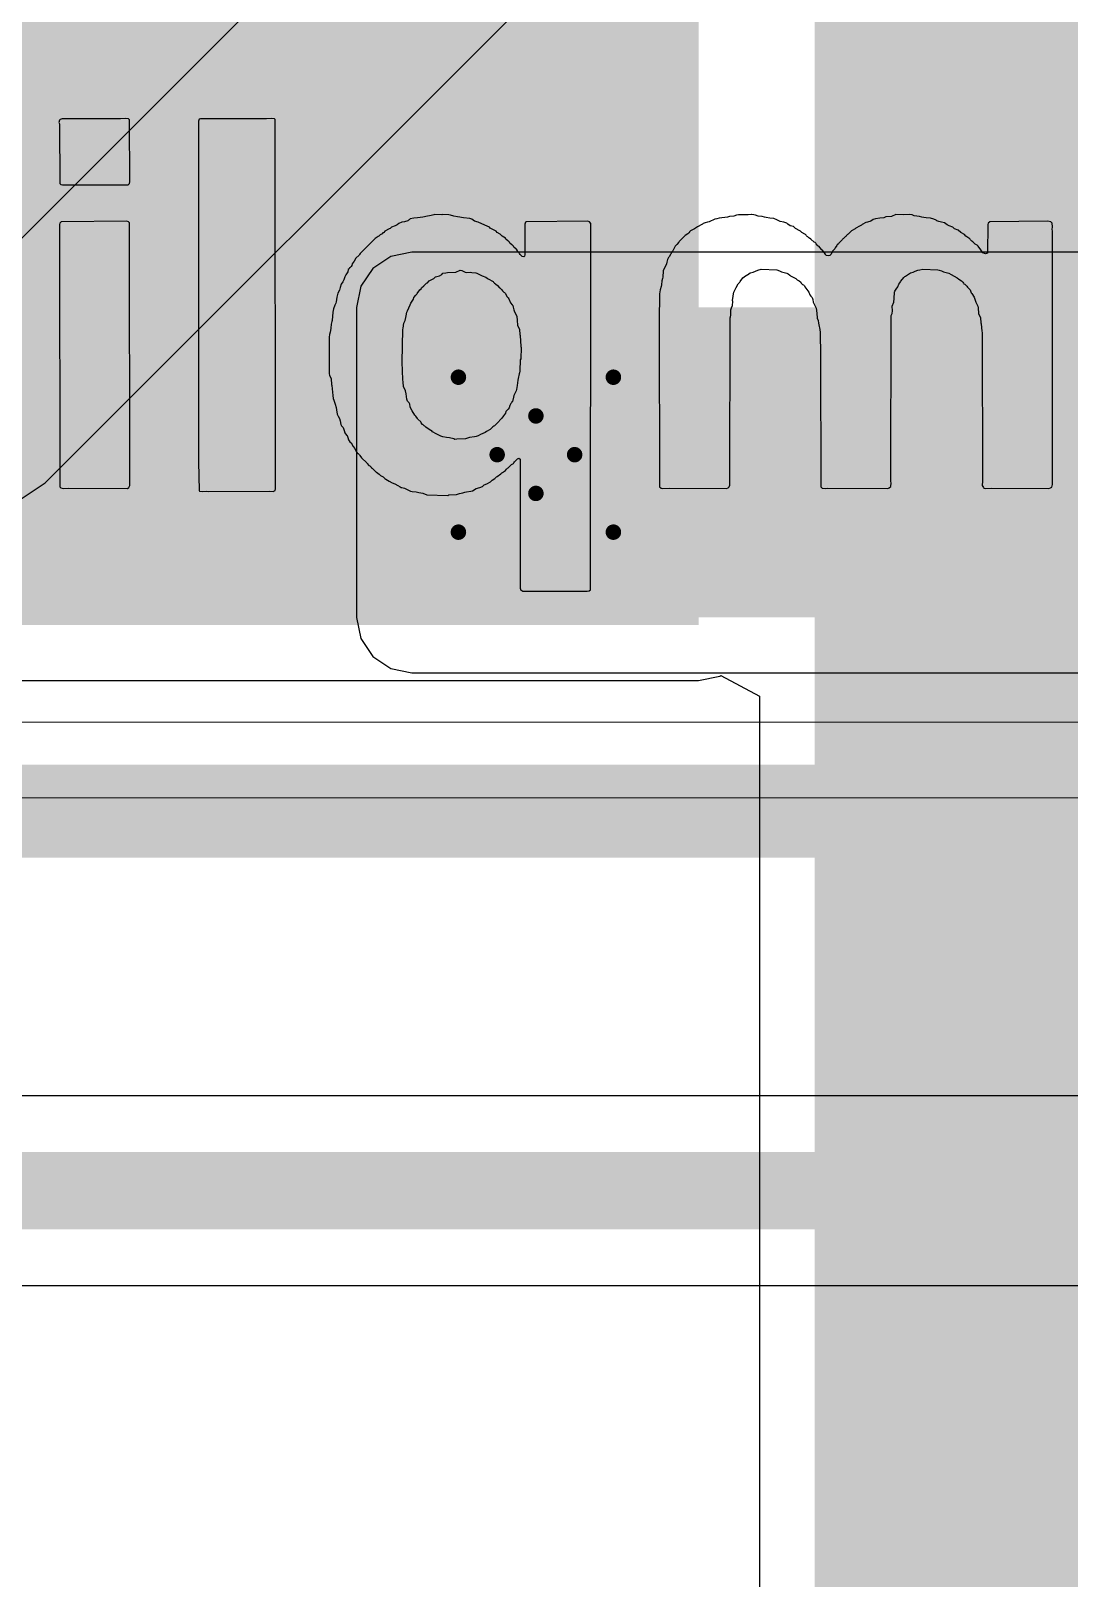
# Model space of a CAD drawing. Header units: inches. Extents: x -48 to 200, y -49 to 27.
# Drawn here: x 0.1508 to 0.2848, y 0.832 to 1.0317 of the extents above; entities that cross this region are included whole.
import ezdxf

# ---------------------------------------------------------------- set-up
doc = ezdxf.new("R2010")
doc.units = ezdxf.units.IN
doc.header["$MEASUREMENT"] = 0
for name, color, linetype in [('Bottom Layer', 5, 'Continuous'), ('Bottom Overlay', 54, 'Continuous'), ('Bottom Solder', 6, 'Continuous'), ('Dimension', 6, 'Continuous'), ('Drill Drawing', 1, 'Continuous'), ('Top Layer', 1, 'Continuous'), ('Top Solder', 216, 'Continuous'), ('Via Holes', 16, 'Continuous')]:
    doc.layers.add(name, color=color, linetype=linetype)

msp = doc.modelspace()

# ---------------------------------------------------------------- hatches: boundary and pattern name
at = {"layer": 'Bottom Layer'}
for points in [[(0.252, 0.757), (0.326, 0.757), (0.326, 1.424), (0.252, 1.424)], [(-0.046, 0.955), (0.237, 0.955), (0.237, 1.042), (-0.046, 1.042)]]:
    msp.add_hatch(color=5, dxfattribs=at).paths.add_polyline_path(points)
h = msp.add_hatch(color=5, dxfattribs=at)
edge = h.paths.add_edge_path()
edge.add_arc((0.216, 0.977), 0.01181, 0, 360)
at = {"layer": 'Bottom Solder'}
h = msp.add_hatch(color=6, dxfattribs=at)
edge = h.paths.add_edge_path()
edge.add_arc((0.216, 0.977), 0.01581, 0, 360)
at = {"layer": 'Top Layer'}
msp.add_hatch(color=1, dxfattribs=at).paths.add_polyline_path([(0.2, 0.956), (0.42372, 0.956), (0.42372, 0.996), (0.2, 0.996)])
h = msp.add_hatch(color=1, dxfattribs=at)
edge = h.paths.add_edge_path()
edge.add_arc((0.216, 0.977), 0.01181, 0, 360)
at = {"layer": 'Top Solder'}
h = msp.add_hatch(color=216, dxfattribs=at)
edge = h.paths.add_edge_path()
edge.add_arc((0.216, 0.977), 0.01581, 0, 360)
at = {"layer": 'Via Holes'}
h = msp.add_hatch(color=7, dxfattribs=at)
edge = h.paths.add_edge_path()
edge.add_arc((0.216, 0.977), 0.00591, 0, 360)

# ---------------------------------------------------------------- linework, layer by layer
at = {"layer": 'Bottom Layer'}
for p, q in [((-0.046, 0.94786), (0.237, 0.94786)), ((0.237, 0.94786), (0.23973, 0.94841)), ((0.23973, 0.94841), (0.23986, 0.94849)), ((0.23986, 0.94849), (0.24486, 0.94585)), ((0.24486, 0.94585), (0.24486, 0.771))]:
    msp.add_line(p, q, dxfattribs=at)
at = {"layer": 'Bottom Overlay'}
for p, q in [((0.15449, 1.02017), (0.15444, 1.01986)), ((0.15444, 1.01986), (0.15449, 1.0197)), ((0.1546, 1.02027), (0.15449, 1.02017)), ((0.15449, 1.0197), (0.15455, 1.01201)), ((0.15486, 1.02037), (0.1546, 1.02027)), ((0.16237, 1.02035), (0.15486, 1.02037)), ((0.16304, 1.0204), (0.16237, 1.02035)), ((0.1634, 1.02035), (0.16304, 1.0204)), ((0.16353, 1.02022), (0.1634, 1.02035)), ((0.16358, 1.01221), (0.16353, 1.02022)), ((0.17255, 1.0203), (0.17247, 1.02006)), ((0.17247, 1.02006), (0.17247, 0.97611)), ((0.17273, 1.02037), (0.17255, 1.0203)), ((0.18122, 1.02035), (0.17273, 1.02037)), ((0.18189, 1.0204), (0.18122, 1.02035)), ((0.18226, 1.02035), (0.18189, 1.0204)), ((0.18233, 1.02027), (0.18226, 1.02035)), ((0.18238, 0.9726), (0.18233, 1.02027)), ((0.15455, 1.01201), (0.15467, 1.01188)), ((0.15467, 1.01188), (0.15488, 1.01182)), ((0.15488, 1.01182), (0.16338, 1.01185)), ((0.16338, 1.01185), (0.1634, 1.01188)), ((0.1634, 1.01188), (0.16353, 1.01201)), ((0.16353, 1.01201), (0.16358, 1.01221)), ((0.15455, 1.00689), (0.15449, 1.00669)), ((0.15449, 1.00669), (0.15449, 1.00586)), ((0.15473, 1.00707), (0.15455, 1.00689)), ((0.1632, 1.00712), (0.15473, 1.00707)), ((0.1634, 1.00707), (0.1632, 1.00712)), ((0.16353, 1.00694), (0.1634, 1.00707)), ((0.16358, 0.97301), (0.16353, 1.00694)), ((0.19785, 1.00656), (0.19736, 1.00638)), ((0.19811, 1.00666), (0.19785, 1.00656)), ((0.19829, 1.00684), (0.19811, 1.00666)), ((0.19871, 1.007), (0.19829, 1.00684)), ((0.19904, 1.00707), (0.19871, 1.007)), ((0.19945, 1.00718), (0.19904, 1.00707)), ((0.19956, 1.00728), (0.19945, 1.00718)), ((0.19966, 1.00733), (0.19956, 1.00728)), ((0.19976, 1.00743), (0.19966, 1.00733)), ((0.20026, 1.00751), (0.19976, 1.00743)), ((0.20072, 1.00756), (0.20026, 1.00751)), ((0.20139, 1.00767), (0.20072, 1.00756)), ((0.20201, 1.00777), (0.20139, 1.00767)), ((0.20227, 1.00782), (0.20201, 1.00777)), ((0.20248, 1.00787), (0.20227, 1.00782)), ((0.20281, 1.00795), (0.20248, 1.00787)), ((0.20297, 1.008), (0.20281, 1.00795)), ((0.20384, 1.00795), (0.20297, 1.008)), ((0.204, 1.008), (0.20384, 1.00795)), ((0.20477, 1.00795), (0.204, 1.008)), ((0.20498, 1.0079), (0.20477, 1.00795)), ((0.20542, 1.00777), (0.20498, 1.0079)), ((0.20589, 1.00772), (0.20542, 1.00777)), ((0.20619, 1.00767), (0.20589, 1.00772)), ((0.2064, 1.00762), (0.20619, 1.00767)), ((0.20666, 1.00756), (0.2064, 1.00762)), ((0.20746, 1.00749), (0.20666, 1.00756)), ((0.20772, 1.00738), (0.20746, 1.00749)), ((0.20808, 1.00712), (0.20772, 1.00738)), ((0.20854, 1.00702), (0.20808, 1.00712)), ((0.20942, 1.00661), (0.20854, 1.00702)), ((0.20999, 1.00635), (0.20942, 1.00661)), ((0.21467, 1.007), (0.21456, 1.00674)), ((0.21456, 1.00674), (0.21459, 1.00279)), ((0.21474, 1.00707), (0.21467, 1.007)), ((0.2227, 1.00712), (0.21474, 1.00707)), ((0.2229, 1.00707), (0.2227, 1.00712)), ((0.22308, 1.00684), (0.2229, 1.00707)), ((0.22306, 0.95956), (0.22308, 1.00684)), ((0.23742, 1.00671), (0.23685, 1.0064)), ((0.23752, 1.00676), (0.23742, 1.00671)), ((0.2376, 1.00684), (0.23752, 1.00676)), ((0.23786, 1.00694), (0.2376, 1.00684)), ((0.23814, 1.00702), (0.23786, 1.00694)), ((0.23835, 1.00707), (0.23814, 1.00702)), ((0.2391, 1.00741), (0.23835, 1.00707)), ((0.23935, 1.00746), (0.2391, 1.00741)), ((0.23966, 1.00751), (0.23935, 1.00746)), ((0.24072, 1.00764), (0.23966, 1.00751)), ((0.24098, 1.00774), (0.24072, 1.00764)), ((0.24155, 1.0078), (0.24098, 1.00774)), ((0.24188, 1.00793), (0.24155, 1.0078)), ((0.24214, 1.00798), (0.24188, 1.00793)), ((0.24341, 1.00795), (0.24214, 1.00798)), ((0.24377, 1.008), (0.24341, 1.00795)), ((0.24382, 1.008), (0.24377, 1.008)), ((0.24411, 1.00798), (0.24382, 1.008)), ((0.24436, 1.00793), (0.24411, 1.00798)), ((0.2447, 1.0078), (0.24436, 1.00793)), ((0.24522, 1.00774), (0.2447, 1.0078)), ((0.2455, 1.00767), (0.24522, 1.00774)), ((0.24571, 1.00762), (0.2455, 1.00767)), ((0.2462, 1.00754), (0.24571, 1.00762)), ((0.24671, 1.00749), (0.2462, 1.00754)), ((0.24708, 1.00733), (0.24671, 1.00749)), ((0.24751, 1.0071), (0.24708, 1.00733)), ((0.24801, 1.00702), (0.24751, 1.0071)), ((0.24837, 1.00687), (0.24801, 1.00702)), ((0.24847, 1.00681), (0.24837, 1.00687)), ((0.2485, 1.00674), (0.24847, 1.00681)), ((0.24883, 1.00656), (0.2485, 1.00674)), ((0.24924, 1.00645), (0.24883, 1.00656)), ((0.25777, 1.0065), (0.2573, 1.00625)), ((0.25803, 1.00661), (0.25777, 1.0065)), ((0.25813, 1.00671), (0.25803, 1.00661)), ((0.25859, 1.00697), (0.25813, 1.00671)), ((0.2588, 1.00702), (0.25859, 1.00697)), ((0.25924, 1.00715), (0.2588, 1.00702)), ((0.25955, 1.00736), (0.25924, 1.00715)), ((0.25981, 1.00746), (0.25955, 1.00736)), ((0.2604, 1.00754), (0.25981, 1.00746)), ((0.26092, 1.00759), (0.2604, 1.00754)), ((0.26118, 1.00769), (0.26092, 1.00759)), ((0.2619, 1.00774), (0.26118, 1.00769)), ((0.26247, 1.008), (0.2619, 1.00774)), ((0.2634, 1.00795), (0.26247, 1.008)), ((0.26422, 1.008), (0.2634, 1.00795)), ((0.26458, 1.00795), (0.26422, 1.008)), ((0.26484, 1.00785), (0.26458, 1.00795)), ((0.26515, 1.0078), (0.26484, 1.00785)), ((0.26551, 1.00774), (0.26515, 1.0078)), ((0.2658, 1.00767), (0.26551, 1.00774)), ((0.26606, 1.00762), (0.2658, 1.00767)), ((0.26637, 1.00756), (0.26606, 1.00762)), ((0.26693, 1.00751), (0.26637, 1.00756)), ((0.26735, 1.00741), (0.26693, 1.00751)), ((0.26768, 1.00728), (0.26735, 1.00741)), ((0.26776, 1.0072), (0.26768, 1.00728)), ((0.26802, 1.0071), (0.26776, 1.0072)), ((0.26835, 1.00702), (0.26802, 1.0071)), ((0.26872, 1.00692), (0.26835, 1.00702)), ((0.26908, 1.00666), (0.26872, 1.00692)), ((0.26934, 1.00656), (0.26908, 1.00666)), ((0.2698, 1.00635), (0.26934, 1.00656)), ((0.27432, 1.00669), (0.27427, 1.00302)), ((0.27437, 1.00689), (0.27432, 1.00669)), ((0.2746, 1.00707), (0.27437, 1.00689)), ((0.28209, 1.00712), (0.2746, 1.00707)), ((0.28246, 1.00707), (0.28209, 1.00712)), ((0.28264, 1.00689), (0.28246, 1.00707)), ((0.28269, 1.00643), (0.28264, 1.00689)), ((0.15449, 1.00586), (0.15449, 1.00581)), ((0.15449, 1.00581), (0.15455, 0.97286)), ((0.19481, 1.00449), (0.19339, 1.00307)), ((0.19491, 1.00454), (0.19481, 1.00449)), ((0.19527, 1.0049), (0.19491, 1.00454)), ((0.19553, 1.00506), (0.19527, 1.0049)), ((0.19563, 1.00516), (0.19553, 1.00506)), ((0.19574, 1.00521), (0.19563, 1.00516)), ((0.19589, 1.00537), (0.19574, 1.00521)), ((0.19615, 1.00552), (0.19589, 1.00537)), ((0.19625, 1.00563), (0.19615, 1.00552)), ((0.19636, 1.00568), (0.19625, 1.00563)), ((0.19651, 1.00583), (0.19636, 1.00568)), ((0.19708, 1.00614), (0.19651, 1.00583)), ((0.19718, 1.0062), (0.19708, 1.00614)), ((0.19736, 1.00638), (0.19718, 1.0062)), ((0.21009, 1.00625), (0.20999, 1.00635)), ((0.21077, 1.00589), (0.21009, 1.00625)), ((0.21087, 1.00583), (0.21077, 1.00589)), ((0.21102, 1.00568), (0.21087, 1.00583)), ((0.21139, 1.00547), (0.21102, 1.00568)), ((0.21164, 1.00521), (0.21139, 1.00547)), ((0.21208, 1.00493), (0.21164, 1.00521)), ((0.21213, 1.00483), (0.21208, 1.00493)), ((0.21237, 1.00459), (0.21213, 1.00483)), ((0.21247, 1.00454), (0.21237, 1.00459)), ((0.2126, 1.00441), (0.21247, 1.00454)), ((0.2345, 1.00452), (0.23445, 1.00441)), ((0.23525, 1.00527), (0.2345, 1.00452)), ((0.23561, 1.00552), (0.23525, 1.00527)), ((0.23571, 1.00558), (0.23561, 1.00552)), ((0.23579, 1.00565), (0.23571, 1.00558)), ((0.23584, 1.00576), (0.23579, 1.00565)), ((0.23597, 1.00589), (0.23584, 1.00576)), ((0.23623, 1.00604), (0.23597, 1.00589)), ((0.23649, 1.00614), (0.23623, 1.00604)), ((0.23685, 1.0064), (0.23649, 1.00614)), ((0.2495, 1.0062), (0.24924, 1.00645)), ((0.25007, 1.00589), (0.2495, 1.0062)), ((0.25017, 1.00583), (0.25007, 1.00589)), ((0.25033, 1.00568), (0.25017, 1.00583)), ((0.25069, 1.00547), (0.25033, 1.00568)), ((0.25079, 1.00542), (0.25069, 1.00547)), ((0.25087, 1.00534), (0.25079, 1.00542)), ((0.25092, 1.00524), (0.25087, 1.00534)), ((0.251, 1.00516), (0.25092, 1.00524)), ((0.2511, 1.00511), (0.251, 1.00516)), ((0.25121, 1.00501), (0.2511, 1.00511)), ((0.25131, 1.00496), (0.25121, 1.00501)), ((0.25147, 1.0048), (0.25131, 1.00496)), ((0.25193, 1.00444), (0.25147, 1.0048)), ((0.25552, 1.00472), (0.25511, 1.00431)), ((0.25557, 1.00483), (0.25552, 1.00472)), ((0.25565, 1.00485), (0.25557, 1.00483)), ((0.25596, 1.00516), (0.25565, 1.00485)), ((0.25606, 1.00521), (0.25596, 1.00516)), ((0.25609, 1.00529), (0.25606, 1.00521)), ((0.25622, 1.00542), (0.25609, 1.00529)), ((0.25632, 1.00547), (0.25622, 1.00542)), ((0.25673, 1.00589), (0.25632, 1.00547)), ((0.2572, 1.00614), (0.25673, 1.00589)), ((0.2573, 1.00625), (0.2572, 1.00614)), ((0.2699, 1.0063), (0.2698, 1.00635)), ((0.27003, 1.00617), (0.2699, 1.0063)), ((0.27052, 1.00599), (0.27003, 1.00617)), ((0.27083, 1.00568), (0.27052, 1.00599)), ((0.2713, 1.00542), (0.27083, 1.00568)), ((0.27151, 1.00521), (0.2713, 1.00542)), ((0.27187, 1.00496), (0.27151, 1.00521)), ((0.27197, 1.0049), (0.27187, 1.00496)), ((0.27205, 1.00483), (0.27197, 1.0049)), ((0.2721, 1.00472), (0.27205, 1.00483)), ((0.27228, 1.00454), (0.2721, 1.00472)), ((0.27238, 1.00449), (0.27228, 1.00454)), ((0.27269, 1.00418), (0.27238, 1.00449)), ((0.28264, 1.00607), (0.28269, 1.00643)), ((0.28269, 1.00591), (0.28264, 1.00607)), ((0.28266, 0.97386), (0.28269, 1.00591)), ((0.19318, 1.00276), (0.19277, 1.00235)), ((0.19323, 1.00286), (0.19318, 1.00276)), ((0.19333, 1.00297), (0.19323, 1.00286)), ((0.19339, 1.00307), (0.19333, 1.00297)), ((0.21265, 1.00431), (0.2126, 1.00441)), ((0.21288, 1.00408), (0.21265, 1.00431)), ((0.21299, 1.00403), (0.21288, 1.00408)), ((0.21312, 1.0039), (0.21299, 1.00403)), ((0.21317, 1.00379), (0.21312, 1.0039)), ((0.2134, 1.00356), (0.21317, 1.00379)), ((0.2135, 1.00351), (0.2134, 1.00356)), ((0.21363, 1.00333), (0.2135, 1.00351)), ((0.21368, 1.00323), (0.21363, 1.00333)), ((0.21384, 1.00307), (0.21368, 1.00323)), ((0.21389, 1.00297), (0.21384, 1.00307)), ((0.21399, 1.00286), (0.21389, 1.00297)), ((0.21405, 1.00276), (0.21399, 1.00286)), ((0.21423, 1.00258), (0.21405, 1.00276)), ((0.21443, 1.00253), (0.21423, 1.00258)), ((0.21451, 1.00261), (0.21443, 1.00253)), ((0.21459, 1.00279), (0.21451, 1.00261)), ((0.23321, 1.00255), (0.2331, 1.00245)), ((0.23357, 1.00323), (0.23321, 1.00255)), ((0.23367, 1.00333), (0.23357, 1.00323)), ((0.23398, 1.0039), (0.23367, 1.00333)), ((0.23421, 1.00413), (0.23398, 1.0039)), ((0.23445, 1.00441), (0.23421, 1.00413)), ((0.25203, 1.00439), (0.25193, 1.00444)), ((0.25211, 1.00431), (0.25203, 1.00439)), ((0.25216, 1.00421), (0.25211, 1.00431)), ((0.2524, 1.00397), (0.25216, 1.00421)), ((0.25258, 1.00385), (0.2524, 1.00397)), ((0.25263, 1.00374), (0.25258, 1.00385)), ((0.25291, 1.00346), (0.25263, 1.00374)), ((0.25301, 1.00341), (0.25291, 1.00346)), ((0.25335, 1.00292), (0.25301, 1.00341)), ((0.2534, 1.00281), (0.25335, 1.00292)), ((0.25348, 1.00273), (0.2534, 1.00281)), ((0.25374, 1.00268), (0.25348, 1.00273)), ((0.25394, 1.00273), (0.25374, 1.00268)), ((0.25407, 1.00286), (0.25394, 1.00273)), ((0.25433, 1.00333), (0.25407, 1.00286)), ((0.25459, 1.00359), (0.25433, 1.00333)), ((0.25464, 1.00369), (0.25459, 1.00359)), ((0.25485, 1.004), (0.25464, 1.00369)), ((0.2549, 1.0041), (0.25485, 1.004)), ((0.25506, 1.00421), (0.2549, 1.0041)), ((0.25511, 1.00431), (0.25506, 1.00421)), ((0.27295, 1.00403), (0.27269, 1.00418)), ((0.27308, 1.0039), (0.27295, 1.00403)), ((0.27344, 1.00343), (0.27308, 1.0039)), ((0.2736, 1.00317), (0.27344, 1.00343)), ((0.2737, 1.00307), (0.2736, 1.00317)), ((0.27404, 1.00294), (0.2737, 1.00307)), ((0.27427, 1.00302), (0.27404, 1.00294)), ((0.19171, 1.00062), (0.19145, 1.0002)), ((0.19178, 1.0009), (0.19171, 1.00062)), ((0.19189, 1.001), (0.19178, 1.0009)), ((0.19194, 1.00111), (0.19189, 1.001)), ((0.19202, 1.00113), (0.19194, 1.00111)), ((0.19209, 1.00121), (0.19202, 1.00113)), ((0.19215, 1.00131), (0.19209, 1.00121)), ((0.19225, 1.00142), (0.19215, 1.00131)), ((0.1923, 1.00162), (0.19225, 1.00142)), ((0.19256, 1.00199), (0.1923, 1.00162)), ((0.19277, 1.00235), (0.19256, 1.00199)), ((0.20436, 1.00046), (0.20457, 1.00051)), ((0.20457, 1.00051), (0.20565, 1.00057)), ((0.20565, 1.00057), (0.20622, 1.00082)), ((0.20622, 1.00082), (0.20643, 1.00077)), ((0.20643, 1.00077), (0.20689, 1.00057)), ((0.20689, 1.00057), (0.2071, 1.00051)), ((0.2071, 1.00051), (0.20756, 1.00057)), ((0.20756, 1.00057), (0.20772, 1.00051)), ((0.20772, 1.00051), (0.20824, 1.00046)), ((0.23243, 1.00075), (0.23238, 0.99992)), ((0.23285, 1.00162), (0.23243, 1.00075)), ((0.2329, 1.00183), (0.23285, 1.00162)), ((0.233, 1.00219), (0.2329, 1.00183)), ((0.2331, 1.00245), (0.233, 1.00219)), ((0.24367, 1.00046), (0.24403, 1.00057)), ((0.24403, 1.00057), (0.24436, 1.00069)), ((0.24436, 1.00069), (0.24465, 1.00082)), ((0.24465, 1.00082), (0.24506, 1.00093)), ((0.24506, 1.00093), (0.24708, 1.00088)), ((0.24708, 1.00088), (0.24744, 1.00072)), ((0.24744, 1.00072), (0.2477, 1.00062)), ((0.2477, 1.00062), (0.24806, 1.00051)), ((0.24806, 1.00051), (0.24839, 1.00044)), ((0.26433, 1.00046), (0.26469, 1.00057)), ((0.26469, 1.00057), (0.26495, 1.00067)), ((0.26495, 1.00067), (0.26528, 1.0008)), ((0.26528, 1.0008), (0.26557, 1.00088)), ((0.26557, 1.00088), (0.26593, 1.00093)), ((0.26593, 1.00093), (0.26789, 1.00088)), ((0.26789, 1.00088), (0.26804, 1.00082)), ((0.26804, 1.00082), (0.26833, 1.00075)), ((0.26833, 1.00075), (0.26861, 1.00062)), ((0.26861, 1.00062), (0.26897, 1.00051)), ((0.26897, 1.00051), (0.26931, 1.00044)), ((0.19075, 0.99858), (0.19067, 0.99824)), ((0.19086, 0.99899), (0.19075, 0.99858)), ((0.19106, 0.9993), (0.19086, 0.99899)), ((0.19122, 0.99956), (0.19106, 0.9993)), ((0.19132, 0.99997), (0.19122, 0.99956)), ((0.19145, 1.0002), (0.19132, 0.99997)), ((0.20118, 0.99842), (0.20124, 0.99853)), ((0.20124, 0.99853), (0.20155, 0.99878)), ((0.20155, 0.99878), (0.20188, 0.99912)), ((0.20188, 0.99912), (0.20199, 0.99917)), ((0.20199, 0.99917), (0.20224, 0.99943)), ((0.20224, 0.99943), (0.20281, 0.99974)), ((0.20281, 0.99974), (0.20302, 0.99995)), ((0.20302, 0.99995), (0.20323, 1)), ((0.20323, 1), (0.20356, 1.00007)), ((0.20356, 1.00007), (0.20384, 1.00026)), ((0.20384, 1.00026), (0.204, 1.00041)), ((0.204, 1.00041), (0.20436, 1.00046)), ((0.20824, 1.00046), (0.20839, 1.00041)), ((0.20839, 1.00041), (0.20906, 1.0001)), ((0.20906, 1.0001), (0.20955, 0.99992)), ((0.20955, 0.99992), (0.20973, 0.99979)), ((0.20973, 0.99979), (0.20984, 0.99969)), ((0.20984, 0.99969), (0.21048, 0.99935)), ((0.21048, 0.99935), (0.21053, 0.99925)), ((0.21053, 0.99925), (0.21066, 0.99912)), ((0.21066, 0.99912), (0.21077, 0.99907)), ((0.21077, 0.99907), (0.21105, 0.99884)), ((0.21105, 0.99884), (0.21128, 0.99855)), ((0.21128, 0.99855), (0.21139, 0.9985)), ((0.21139, 0.9985), (0.21162, 0.99827)), ((0.23215, 0.99871), (0.23202, 0.99827)), ((0.2322, 0.99891), (0.23215, 0.99871)), ((0.23225, 0.99943), (0.2322, 0.99891)), ((0.23233, 0.99976), (0.23225, 0.99943)), ((0.23238, 0.99992), (0.23233, 0.99976)), ((0.24155, 0.99798), (0.24183, 0.99858)), ((0.24183, 0.99858), (0.24209, 0.99904)), ((0.24209, 0.99904), (0.2423, 0.99925)), ((0.2423, 0.99925), (0.24235, 0.99935)), ((0.24235, 0.99935), (0.24271, 0.99982)), ((0.24271, 0.99982), (0.24289, 0.99995)), ((0.24289, 0.99995), (0.2432, 1.00015)), ((0.2432, 1.00015), (0.2433, 1.0002)), ((0.2433, 1.0002), (0.24367, 1.00046)), ((0.24839, 1.00044), (0.24857, 1.00036)), ((0.24857, 1.00036), (0.24878, 1.00015)), ((0.24878, 1.00015), (0.24888, 1.0001)), ((0.24888, 1.0001), (0.24955, 0.99974)), ((0.24955, 0.99974), (0.24971, 0.99958)), ((0.24971, 0.99958), (0.24997, 0.99943)), ((0.24997, 0.99943), (0.2502, 0.99925)), ((0.2502, 0.99925), (0.25025, 0.99914)), ((0.25025, 0.99914), (0.25043, 0.99896)), ((0.25043, 0.99896), (0.25054, 0.99891)), ((0.25054, 0.99891), (0.25067, 0.99878)), ((0.25067, 0.99878), (0.25072, 0.99868)), ((0.25072, 0.99868), (0.25123, 0.99796)), ((0.26249, 0.99837), (0.2627, 0.99868)), ((0.2627, 0.99868), (0.26283, 0.99902)), ((0.26283, 0.99902), (0.26296, 0.9992)), ((0.26296, 0.9992), (0.26306, 0.9993)), ((0.26306, 0.9993), (0.26311, 0.9994)), ((0.26311, 0.9994), (0.26347, 0.99987)), ((0.26347, 0.99987), (0.2636, 1)), ((0.2636, 1), (0.26371, 1.00005)), ((0.26371, 1.00005), (0.26433, 1.00046)), ((0.26931, 1.00044), (0.26959, 1.00026)), ((0.26959, 1.00026), (0.27037, 0.99984)), ((0.27037, 0.99984), (0.27058, 0.99964)), ((0.27058, 0.99964), (0.27094, 0.99943)), ((0.27094, 0.99943), (0.27112, 0.99925)), ((0.27112, 0.99925), (0.27117, 0.99914)), ((0.27117, 0.99914), (0.27125, 0.99907)), ((0.27125, 0.99907), (0.27135, 0.99902)), ((0.27135, 0.99902), (0.27163, 0.99873)), ((0.27163, 0.99873), (0.27169, 0.99863)), ((0.27169, 0.99863), (0.27205, 0.99827)), ((0.19016, 0.99654), (0.19005, 0.99628)), ((0.19021, 0.99674), (0.19016, 0.99654)), ((0.19029, 0.99734), (0.19021, 0.99674)), ((0.19044, 0.99785), (0.19029, 0.99734)), ((0.19067, 0.99824), (0.19044, 0.99785)), ((0.19979, 0.99636), (0.19984, 0.99656)), ((0.19984, 0.99656), (0.2002, 0.99708)), ((0.2002, 0.99708), (0.20026, 0.99729)), ((0.20026, 0.99729), (0.20049, 0.99757)), ((0.20049, 0.99757), (0.20062, 0.9977)), ((0.20062, 0.9977), (0.20067, 0.9978)), ((0.20067, 0.9978), (0.20103, 0.99827)), ((0.20103, 0.99827), (0.20118, 0.99842)), ((0.21162, 0.99827), (0.21167, 0.99816)), ((0.21167, 0.99816), (0.21185, 0.99798)), ((0.21185, 0.99798), (0.21195, 0.99793)), ((0.21195, 0.99793), (0.21203, 0.99785)), ((0.21203, 0.99785), (0.21229, 0.99739)), ((0.21229, 0.99739), (0.21244, 0.99723)), ((0.21244, 0.99723), (0.2125, 0.99713)), ((0.2125, 0.99713), (0.2127, 0.99661)), ((0.2127, 0.99661), (0.21294, 0.99633)), ((0.23197, 0.99775), (0.23192, 0.99429)), ((0.23202, 0.99827), (0.23197, 0.99775)), ((0.24137, 0.99625), (0.24142, 0.99677)), ((0.24139, 0.9969), (0.24145, 0.99747)), ((0.24142, 0.99677), (0.24139, 0.9969)), ((0.24145, 0.99747), (0.2415, 0.99778)), ((0.2415, 0.99778), (0.24155, 0.99798)), ((0.25123, 0.99796), (0.25136, 0.99762)), ((0.25136, 0.99762), (0.25149, 0.99744)), ((0.25149, 0.99744), (0.25165, 0.99729)), ((0.25165, 0.99729), (0.25175, 0.99703)), ((0.25175, 0.99703), (0.2518, 0.99667)), ((0.2518, 0.99667), (0.25216, 0.99589)), ((0.26198, 0.99615), (0.26218, 0.99667)), ((0.26218, 0.99667), (0.26223, 0.99718)), ((0.26223, 0.99718), (0.26229, 0.99796)), ((0.26229, 0.99796), (0.26234, 0.99811)), ((0.26234, 0.99811), (0.26249, 0.99837)), ((0.27205, 0.99827), (0.2722, 0.99791)), ((0.2722, 0.99791), (0.27225, 0.9978)), ((0.27225, 0.9978), (0.27256, 0.99734)), ((0.27256, 0.99734), (0.2728, 0.99669)), ((0.2728, 0.99669), (0.27303, 0.99615)), ((0.1898, 0.9954), (0.18972, 0.99434)), ((0.18987, 0.99584), (0.1898, 0.9954)), ((0.19005, 0.99628), (0.18987, 0.99584)), ((0.19912, 0.99434), (0.19922, 0.9947)), ((0.19922, 0.9947), (0.19927, 0.99491)), ((0.19927, 0.99491), (0.19935, 0.9954)), ((0.19935, 0.9954), (0.19943, 0.99558)), ((0.19943, 0.99558), (0.19979, 0.99636)), ((0.21294, 0.99633), (0.21301, 0.99625)), ((0.21301, 0.99625), (0.21306, 0.99605)), ((0.21306, 0.99605), (0.21314, 0.99571)), ((0.21314, 0.99571), (0.21324, 0.99545)), ((0.21324, 0.99545), (0.21353, 0.99486)), ((0.21353, 0.99486), (0.21358, 0.99434)), ((0.24101, 0.97306), (0.24106, 0.99465)), ((0.24106, 0.99465), (0.24111, 0.99481)), ((0.24111, 0.99481), (0.24116, 0.99501)), ((0.24114, 0.99571), (0.24124, 0.99597)), ((0.24116, 0.99501), (0.24114, 0.99571)), ((0.24124, 0.99597), (0.24137, 0.99625)), ((0.25216, 0.99589), (0.25227, 0.99527)), ((0.25227, 0.99527), (0.25232, 0.9946)), ((0.25232, 0.9946), (0.25242, 0.99434)), ((0.26182, 0.97353), (0.26187, 0.99496)), ((0.26187, 0.99496), (0.26198, 0.99522)), ((0.26203, 0.99558), (0.26198, 0.99615)), ((0.26198, 0.99522), (0.26203, 0.99558)), ((0.27303, 0.99615), (0.27308, 0.99594)), ((0.27308, 0.99594), (0.27313, 0.99522)), ((0.27313, 0.99522), (0.27339, 0.99465)), ((0.27339, 0.99465), (0.27344, 0.99403)), ((0.18936, 0.99253), (0.18931, 0.99217)), ((0.18943, 0.99282), (0.18936, 0.99253)), ((0.18949, 0.99302), (0.18943, 0.99282)), ((0.18954, 0.99333), (0.18949, 0.99302)), ((0.18959, 0.99385), (0.18954, 0.99333)), ((0.18967, 0.99419), (0.18959, 0.99385)), ((0.18972, 0.99434), (0.18967, 0.99419)), ((0.19876, 0.98892), (0.19881, 0.99315)), ((0.19881, 0.99315), (0.19886, 0.99331)), ((0.19886, 0.99331), (0.19896, 0.99398)), ((0.19896, 0.99398), (0.19912, 0.99434)), ((0.21358, 0.99434), (0.21363, 0.99372)), ((0.21363, 0.99372), (0.21389, 0.99315)), ((0.21389, 0.99315), (0.21394, 0.99253)), ((0.21394, 0.99253), (0.21399, 0.99238)), ((0.23192, 0.99429), (0.23197, 0.97286)), ((0.25242, 0.99434), (0.25247, 0.99398)), ((0.25247, 0.99398), (0.25252, 0.99377)), ((0.25252, 0.99377), (0.25263, 0.99315)), ((0.25263, 0.99315), (0.25268, 0.99279)), ((0.25268, 0.99279), (0.25273, 0.9898)), ((0.27344, 0.99403), (0.27349, 0.99388)), ((0.27349, 0.99388), (0.27355, 0.99295)), ((0.27355, 0.99295), (0.2736, 0.99279)), ((0.2736, 0.99279), (0.27362, 0.9736)), ((0.18931, 0.99217), (0.18933, 0.98796)), ((0.21399, 0.99238), (0.21405, 0.99098)), ((0.21405, 0.99098), (0.2141, 0.99083)), ((0.2141, 0.99083), (0.21405, 0.98938)), ((0.19881, 0.9867), (0.19876, 0.98892)), ((0.21399, 0.98923), (0.21394, 0.98783)), ((0.21405, 0.98938), (0.21399, 0.98923)), ((0.25273, 0.9898), (0.25278, 0.97286)), ((0.18933, 0.98796), (0.18931, 0.98742)), ((0.18931, 0.98742), (0.18936, 0.98727)), ((0.18936, 0.98727), (0.18956, 0.9868)), ((0.18956, 0.9868), (0.18962, 0.98608)), ((0.19886, 0.98634), (0.19881, 0.9867)), ((0.21366, 0.98662), (0.21358, 0.98592)), ((0.21371, 0.98683), (0.21366, 0.98662)), ((0.21384, 0.98742), (0.21371, 0.98683)), ((0.21389, 0.98758), (0.21384, 0.98742)), ((0.21394, 0.98778), (0.21389, 0.98758)), ((0.21394, 0.98783), (0.21394, 0.98778)), ((0.18962, 0.98608), (0.18967, 0.98592)), ((0.18967, 0.98592), (0.1898, 0.98466)), ((0.1898, 0.98466), (0.18985, 0.98424)), ((0.19891, 0.98582), (0.19886, 0.98634)), ((0.19917, 0.98525), (0.19891, 0.98582)), ((0.19927, 0.98484), (0.19917, 0.98525)), ((0.19933, 0.98417), (0.19927, 0.98484)), ((0.21317, 0.98463), (0.21312, 0.98442)), ((0.21345, 0.98523), (0.21317, 0.98463)), ((0.2135, 0.98543), (0.21345, 0.98523)), ((0.21358, 0.98592), (0.2135, 0.98543)), ((0.18985, 0.98424), (0.1899, 0.98404)), ((0.1899, 0.98404), (0.19011, 0.98352)), ((0.19011, 0.98352), (0.19021, 0.98311)), ((0.19021, 0.98311), (0.19026, 0.9828)), ((0.19026, 0.9828), (0.19036, 0.98223)), ((0.19943, 0.98391), (0.19933, 0.98417)), ((0.19964, 0.9837), (0.19943, 0.98391)), ((0.19971, 0.98352), (0.19964, 0.9837)), ((0.19979, 0.98319), (0.19971, 0.98352)), ((0.19984, 0.98298), (0.19979, 0.98319)), ((0.20005, 0.98267), (0.19984, 0.98298)), ((0.20036, 0.9821), (0.20005, 0.98267)), ((0.21213, 0.98257), (0.21208, 0.98236)), ((0.21244, 0.98288), (0.21213, 0.98257)), ((0.21257, 0.98306), (0.21244, 0.98288)), ((0.21265, 0.98334), (0.21257, 0.98306)), ((0.21275, 0.9836), (0.21265, 0.98334)), ((0.21286, 0.9837), (0.21275, 0.9836)), ((0.21291, 0.98381), (0.21286, 0.9837)), ((0.21299, 0.98388), (0.21291, 0.98381)), ((0.21312, 0.98442), (0.21299, 0.98388)), ((0.19036, 0.98223), (0.19047, 0.98197)), ((0.19047, 0.98197), (0.19067, 0.98166)), ((0.19067, 0.98166), (0.19075, 0.98138)), ((0.19075, 0.98138), (0.19083, 0.98089)), ((0.19083, 0.98089), (0.19091, 0.98071)), ((0.19091, 0.98071), (0.19111, 0.9805)), ((0.19111, 0.9805), (0.19117, 0.9804)), ((0.20049, 0.98197), (0.20036, 0.9821)), ((0.20072, 0.98169), (0.20049, 0.98197)), ((0.20077, 0.98158), (0.20072, 0.98169)), ((0.20113, 0.98122), (0.20077, 0.98158)), ((0.20118, 0.98112), (0.20113, 0.98122)), ((0.20137, 0.98089), (0.20118, 0.98112)), ((0.20147, 0.98084), (0.20137, 0.98089)), ((0.20157, 0.98073), (0.20147, 0.98084)), ((0.20168, 0.98068), (0.20157, 0.98073)), ((0.2018, 0.98055), (0.20168, 0.98068)), ((0.20209, 0.98032), (0.2018, 0.98055)), ((0.21035, 0.98053), (0.21009, 0.98027)), ((0.21046, 0.98058), (0.21035, 0.98053)), ((0.21056, 0.98068), (0.21046, 0.98058)), ((0.21066, 0.98073), (0.21056, 0.98068)), ((0.21126, 0.98133), (0.21066, 0.98073)), ((0.21131, 0.98143), (0.21126, 0.98133)), ((0.21159, 0.98171), (0.21131, 0.98143)), ((0.21182, 0.982), (0.21159, 0.98171)), ((0.21208, 0.98236), (0.21182, 0.982)), ((0.19117, 0.9804), (0.19127, 0.98014)), ((0.19127, 0.98014), (0.19132, 0.97983)), ((0.19132, 0.97983), (0.19155, 0.97954)), ((0.19155, 0.97954), (0.19163, 0.97947)), ((0.19163, 0.97947), (0.19173, 0.97921)), ((0.19173, 0.97921), (0.19181, 0.97892)), ((0.19181, 0.97892), (0.19199, 0.97864)), ((0.19199, 0.97864), (0.19217, 0.97851)), ((0.19217, 0.97851), (0.1924, 0.97807)), ((0.20245, 0.98011), (0.20209, 0.98032)), ((0.20255, 0.98006), (0.20245, 0.98011)), ((0.20266, 0.97996), (0.20255, 0.98006)), ((0.20312, 0.9797), (0.20266, 0.97996)), ((0.20372, 0.97941), (0.20312, 0.9797)), ((0.20397, 0.97931), (0.20372, 0.97941)), ((0.20446, 0.97923), (0.20397, 0.97931)), ((0.20483, 0.97918), (0.20446, 0.97923)), ((0.20539, 0.97903), (0.20483, 0.97918)), ((0.20555, 0.97898), (0.20539, 0.97903)), ((0.20578, 0.979), (0.20555, 0.97898)), ((0.20692, 0.97905), (0.20578, 0.979)), ((0.20741, 0.97923), (0.20692, 0.97905)), ((0.20808, 0.97929), (0.20741, 0.97923)), ((0.20829, 0.97934), (0.20808, 0.97929)), ((0.20854, 0.97944), (0.20829, 0.97934)), ((0.20883, 0.97962), (0.20854, 0.97944)), ((0.20947, 0.97985), (0.20883, 0.97962)), ((0.20963, 0.98001), (0.20947, 0.97985)), ((0.21009, 0.98027), (0.20963, 0.98001)), ((0.1924, 0.97807), (0.19264, 0.97779)), ((0.19264, 0.97779), (0.19277, 0.9775)), ((0.19277, 0.9775), (0.19282, 0.9774)), ((0.19282, 0.9774), (0.19295, 0.97722)), ((0.19295, 0.97722), (0.19305, 0.97717)), ((0.19305, 0.97717), (0.19323, 0.97699)), ((0.19323, 0.97699), (0.19328, 0.97688)), ((0.19328, 0.97688), (0.19351, 0.9766)), ((0.19351, 0.9766), (0.19416, 0.97595)), ((0.21361, 0.97645), (0.21381, 0.97655)), ((0.21381, 0.97655), (0.21399, 0.97642)), ((0.17247, 0.97611), (0.17247, 0.97606)), ((0.17247, 0.97606), (0.17252, 0.97239)), ((0.19416, 0.97595), (0.19421, 0.97585)), ((0.19421, 0.97585), (0.19444, 0.97562)), ((0.19444, 0.97562), (0.19455, 0.97557)), ((0.19455, 0.97557), (0.19473, 0.97539)), ((0.19473, 0.97539), (0.19475, 0.97531)), ((0.19475, 0.97531), (0.19486, 0.97526)), ((0.19486, 0.97526), (0.19532, 0.97479)), ((0.19532, 0.97479), (0.19543, 0.97474)), ((0.19543, 0.97474), (0.19579, 0.97448)), ((0.21102, 0.97417), (0.21149, 0.97453)), ((0.21149, 0.97453), (0.21159, 0.97464)), ((0.21159, 0.97464), (0.2117, 0.97469)), ((0.2117, 0.97469), (0.21206, 0.97495)), ((0.21206, 0.97495), (0.21219, 0.97513)), ((0.21219, 0.97513), (0.21232, 0.97526)), ((0.21232, 0.97526), (0.21242, 0.97531)), ((0.21242, 0.97531), (0.21283, 0.97572)), ((0.21283, 0.97572), (0.21309, 0.97588)), ((0.21309, 0.97588), (0.21317, 0.97595)), ((0.21317, 0.97595), (0.21322, 0.97606)), ((0.21322, 0.97606), (0.21361, 0.97645)), ((0.21399, 0.97642), (0.21397, 0.95976)), ((0.15455, 0.97286), (0.15467, 0.97273)), ((0.15467, 0.97273), (0.15504, 0.97262)), ((0.15504, 0.97262), (0.15571, 0.97267)), ((0.15571, 0.97267), (0.16327, 0.97265)), ((0.16327, 0.97265), (0.16348, 0.97275)), ((0.16348, 0.97275), (0.16358, 0.97301)), ((0.18233, 0.97239), (0.18238, 0.9726)), ((0.19579, 0.97448), (0.19594, 0.97433)), ((0.19594, 0.97433), (0.1963, 0.97412)), ((0.1963, 0.97412), (0.19651, 0.97391)), ((0.19651, 0.97391), (0.19661, 0.97386)), ((0.19661, 0.97386), (0.19708, 0.9736)), ((0.19708, 0.9736), (0.19744, 0.97335)), ((0.19744, 0.97335), (0.1978, 0.97324)), ((0.1978, 0.97324), (0.19816, 0.97304)), ((0.19816, 0.97304), (0.19847, 0.97283)), ((0.19847, 0.97283), (0.19863, 0.97278)), ((0.19863, 0.97278), (0.19868, 0.97278)), ((0.19868, 0.97278), (0.19904, 0.97267)), ((0.19904, 0.97267), (0.19982, 0.97231)), ((0.2078, 0.97234), (0.20831, 0.97265)), ((0.20831, 0.97265), (0.20875, 0.97278)), ((0.20875, 0.97278), (0.20909, 0.97291)), ((0.20909, 0.97291), (0.20922, 0.97304)), ((0.20922, 0.97304), (0.20932, 0.97309)), ((0.20932, 0.97309), (0.20968, 0.97324)), ((0.20968, 0.97324), (0.21015, 0.9735)), ((0.21015, 0.9735), (0.21035, 0.97371)), ((0.21035, 0.97371), (0.21071, 0.97391)), ((0.21071, 0.97391), (0.21092, 0.97412)), ((0.21092, 0.97412), (0.21102, 0.97417)), ((0.23197, 0.97286), (0.23215, 0.97267)), ((0.23215, 0.97267), (0.23236, 0.97262)), ((0.23236, 0.97262), (0.23318, 0.97267)), ((0.23318, 0.97267), (0.24059, 0.97265)), ((0.24059, 0.97265), (0.2408, 0.9727)), ((0.2408, 0.9727), (0.24095, 0.97286)), ((0.24095, 0.97286), (0.24101, 0.97306)), ((0.25278, 0.97286), (0.25296, 0.97267)), ((0.25296, 0.97267), (0.25332, 0.97262)), ((0.25332, 0.97262), (0.25369, 0.97267)), ((0.25369, 0.97267), (0.26141, 0.97265)), ((0.26141, 0.97265), (0.26161, 0.9727)), ((0.26161, 0.9727), (0.26182, 0.97291)), ((0.26187, 0.97337), (0.26182, 0.97353)), ((0.26182, 0.97291), (0.26187, 0.97337)), ((0.27362, 0.9736), (0.2736, 0.97301)), ((0.2736, 0.97301), (0.27375, 0.97275)), ((0.27375, 0.97275), (0.27383, 0.97267)), ((0.27383, 0.97267), (0.27404, 0.97262)), ((0.27404, 0.97262), (0.27486, 0.97267)), ((0.27486, 0.97267), (0.28222, 0.97265)), ((0.28222, 0.97265), (0.28243, 0.9727)), ((0.28243, 0.9727), (0.28258, 0.9728)), ((0.28258, 0.9728), (0.28269, 0.97317)), ((0.28269, 0.97317), (0.28266, 0.97386)), ((0.17252, 0.97239), (0.1726, 0.97231)), ((0.1726, 0.97231), (0.17296, 0.97226)), ((0.17296, 0.97226), (0.17353, 0.97231)), ((0.17353, 0.97231), (0.17368, 0.97226)), ((0.17368, 0.97226), (0.18161, 0.97229)), ((0.18161, 0.97229), (0.1821, 0.97226)), ((0.1821, 0.97226), (0.18233, 0.97239)), ((0.19982, 0.97231), (0.20002, 0.97226)), ((0.20002, 0.97226), (0.20054, 0.97221)), ((0.20054, 0.97221), (0.2009, 0.97211)), ((0.2009, 0.97211), (0.20139, 0.97203)), ((0.20139, 0.97203), (0.20193, 0.9718)), ((0.20193, 0.9718), (0.20462, 0.97174)), ((0.20462, 0.97174), (0.20477, 0.9718)), ((0.20477, 0.9718), (0.20576, 0.97185)), ((0.20576, 0.97185), (0.20612, 0.972)), ((0.20612, 0.972), (0.20656, 0.97208)), ((0.20656, 0.97208), (0.20684, 0.97216)), ((0.20684, 0.97216), (0.20705, 0.97221)), ((0.20705, 0.97221), (0.20759, 0.97229)), ((0.20759, 0.97229), (0.2078, 0.97234)), ((0.21397, 0.95976), (0.21407, 0.9595)), ((0.21407, 0.9595), (0.21417, 0.95945)), ((0.21417, 0.95945), (0.21433, 0.9594)), ((0.21433, 0.9594), (0.22262, 0.95937)), ((0.22262, 0.95937), (0.22288, 0.95943)), ((0.22288, 0.95943), (0.22306, 0.95956)), ((0.40504, 0.94243), (0.03792, 0.94249)), ((0.0397, 0.9327), (0.41189, 0.93275))]:
    msp.add_line(p, q, dxfattribs=at)
at = {"layer": 'Dimension'}
msp.add_lwpolyline([(-0.067, 0.931, 0.012, 0.012, 0), (3.933, 0.931, 0.012, 0.012, 0)], format="xyseb", dxfattribs=at)
at = {"layer": 'Drill Drawing'}
for points in [[(0.206, 0.987, 0.002, 0.002, 0), (0.216, 0.982, 0.002, 0.002, 0)], [(0.206, 0.987, 0.002, 0.002, 0), (0.211, 0.977, 0.002, 0.002, 0)], [(0.216, 0.982, 0.002, 0.002, 0), (0.226, 0.987, 0.002, 0.002, 0)], [(0.221, 0.977, 0.002, 0.002, 0), (0.226, 0.987, 0.002, 0.002, 0)], [(0.206, 0.967, 0.002, 0.002, 0), (0.211, 0.977, 0.002, 0.002, 0)], [(0.221, 0.977, 0.002, 0.002, 0), (0.226, 0.967, 0.002, 0.002, 0)], [(0.206, 0.967, 0.002, 0.002, 0), (0.216, 0.972, 0.002, 0.002, 0)], [(0.216, 0.972, 0.002, 0.002, 0), (0.226, 0.967, 0.002, 0.002, 0)]]:
    msp.add_lwpolyline(points, format="xyseb", dxfattribs=at)
for points in [[(0.2055, 0.987, 0.001, 0.001, 1), (0.2065, 0.987, 0.001, 0.001, 1)], [(0.2055, 0.987, 0.001, 0.001, 1), (0.2065, 0.987, 0.001, 0.001, 1)], [(0.2255, 0.987, 0.001, 0.001, 1), (0.2265, 0.987, 0.001, 0.001, 1)], [(0.2255, 0.987, 0.001, 0.001, 1), (0.2265, 0.987, 0.001, 0.001, 1)], [(0.2155, 0.982, 0.001, 0.001, 1), (0.2165, 0.982, 0.001, 0.001, 1)], [(0.2155, 0.982, 0.001, 0.001, 1), (0.2165, 0.982, 0.001, 0.001, 1)], [(0.2105, 0.977, 0.001, 0.001, 1), (0.2115, 0.977, 0.001, 0.001, 1)], [(0.2105, 0.977, 0.001, 0.001, 1), (0.2115, 0.977, 0.001, 0.001, 1)], [(0.2205, 0.977, 0.001, 0.001, 1), (0.2215, 0.977, 0.001, 0.001, 1)], [(0.2205, 0.977, 0.001, 0.001, 1), (0.2215, 0.977, 0.001, 0.001, 1)], [(0.2155, 0.972, 0.001, 0.001, 1), (0.2165, 0.972, 0.001, 0.001, 1)], [(0.2155, 0.972, 0.001, 0.001, 1), (0.2165, 0.972, 0.001, 0.001, 1)], [(0.2055, 0.967, 0.001, 0.001, 1), (0.2065, 0.967, 0.001, 0.001, 1)], [(0.2055, 0.967, 0.001, 0.001, 1), (0.2065, 0.967, 0.001, 0.001, 1)], [(0.2255, 0.967, 0.001, 0.001, 1), (0.2265, 0.967, 0.001, 0.001, 1)], [(0.2255, 0.967, 0.001, 0.001, 1), (0.2265, 0.967, 0.001, 0.001, 1)]]:
    msp.add_lwpolyline(points, format="xyseb", close=True, dxfattribs=at)
at = {"layer": 'Top Layer'}
for p, q in [((0.15265, 0.97335), (0.71867, 1.53936)), ((0.20946, 1.06476), (0.13893, 0.99424)), ((0.19727, 1.00259), (0.19495, 1.00105)), ((0.2, 1.00314), (0.19727, 1.00259)), ((0.36586, 1.00314), (0.2, 1.00314)), ((0.19495, 1.00105), (0.19341, 0.99873)), ((0.19341, 0.99873), (0.19286, 0.996)), ((0.19286, 0.996), (0.19286, 0.956)), ((0.14868, 0.9707), (0.15265, 0.97335)), ((0.19286, 0.956), (0.19341, 0.95327)), ((0.19341, 0.95327), (0.19495, 0.95095)), ((0.19495, 0.95095), (0.19727, 0.94941)), ((0.19727, 0.94941), (0.2, 0.94886)), ((0.2, 0.94886), (0.42372, 0.94886)), ((0.47404, 0.89424), (0.10891, 0.89424)), ((0.10891, 0.86976), (0.46897, 0.86976))]:
    msp.add_line(p, q, dxfattribs=at)
for points in [[(0.144, 0.982, 0.01, 0.01, 0), (0.79862, 1.63662, 0.01, 0.01, 0)], [(0.03498, 0.882, 0.01, 0.01, 0), (0.47404, 0.882, 0.01, 0.01, 0)]]:
    msp.add_lwpolyline(points, format="xyseb", dxfattribs=at)

doc.saveas('drawing.dxf')
